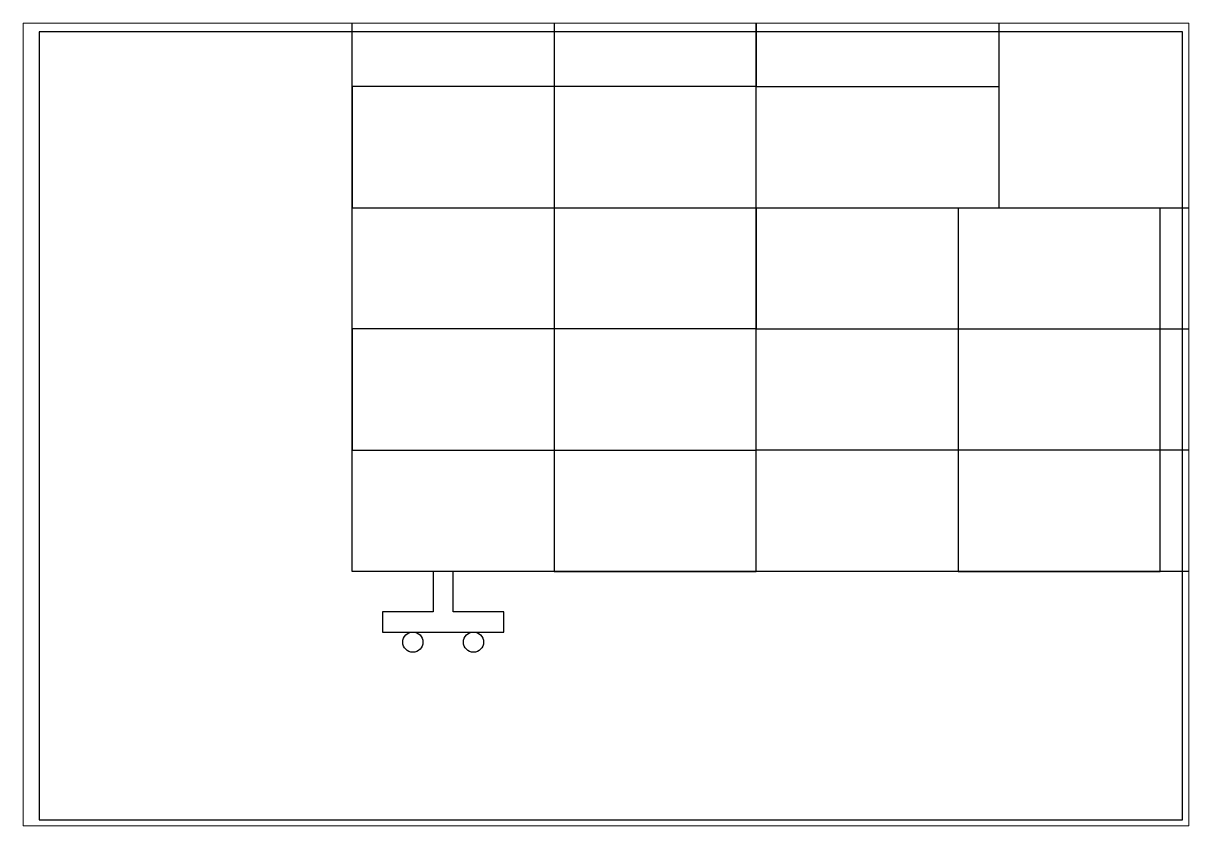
# Paper-space layout 'A4h mm' of a CAD drawing. Header units: millimetres. Extents: x 0 to 288, y -1 to 198.
# The model-space entities are those that its viewports show. They can reach past a viewport. Long polylines and large blocks are cut down to what shows.
import ezdxf

# ---------------------------------------------------------------- set-up
doc = ezdxf.new("R2010")
doc.units = ezdxf.units.MM
doc.header["$LTSCALE"] = 0.25
doc.layers.add('01 Fort', color=3, linetype='Continuous')
doc.layers.add('Pr_cadre', color=5, linetype='Continuous')
doc.layers.add('Pr_fenêtre', color=9, linetype='Continuous', plot=False)

msp = doc.modelspace()

# ---------------------------------------------------------------- linework, layer by layer
at = {"layer": '01 Fort'}
for p, q in [((77.5, 61.5), (77.5, 241.5)), ((127.5, 241.5), (127.5, 61.5)), ((177.5, 61.5), (177.5, 241.5)), ((237.5, 241.5), (237.5, 151.5)), ((177.5, 211.5), (177.5, 181.5)), ((177.5, 181.5), (77.5, 181.5)), ((77.5, 181.5), (77.5, 151.5)), ((177.5, 181.5), (237.5, 181.5)), ((77.5, 151.5), (177.5, 151.5)), ((177.5, 151.5), (177.5, 121.5)), ((177.5, 151.5), (237.5, 151.5)), ((227.5, 151.5), (227.5, 61.5)), ((237.5, 151.5), (327.5, 151.5)), ((277.5, 61.5), (277.5, 151.5)), ((177.5, 121.5), (77.5, 121.5)), ((77.5, 121.5), (77.5, 91.5)), ((177.5, 121.5), (327.5, 121.5)), ((77.5, 91.5), (177.5, 91.5)), ((327.5, 91.5), (177.5, 91.5)), ((327.5, 61.5), (77.5, 61.5)), ((97.5, 61.5), (97.5, 51.5)), ((102.5, 51.5), (102.5, 61.5)), ((127.5, 61.5), (177.5, 61.5)), ((227.5, 61.5), (277.5, 61.5)), ((97.5, 51.5), (85, 51.5)), ((85, 51.5), (85, 46.5)), ((115, 51.5), (102.5, 51.5)), ((115, 46.5), (115, 51.5)), ((85, 46.5), (115, 46.5))]:
    msp.add_line(p, q, dxfattribs=at)
for centre in [(92.5, 44), (107.5, 44)]:
    msp.add_circle(centre, 2.5, dxfattribs=at)

psp = doc.layouts.new('A4h mm')

# ---------------------------------------------------------------- linework, layer by layer
at = {"layer": 'Pr_cadre'}
psp.add_lwpolyline([(3.91, 0.81), (286.91, 0.81), (286.91, 195.81), (3.91, 195.81)], close=True, dxfattribs=at)

# ---------------------------------------------------------------- viewports
at = {"layer": 'Pr_fenêtre'}
psp.add_viewport(center=(144.23, 98.65), size=(288.46, 198.6004), view_center_point=(140.3, 97.861), view_height=198.60045, dxfattribs=at)

doc.saveas('drawing.dxf')
